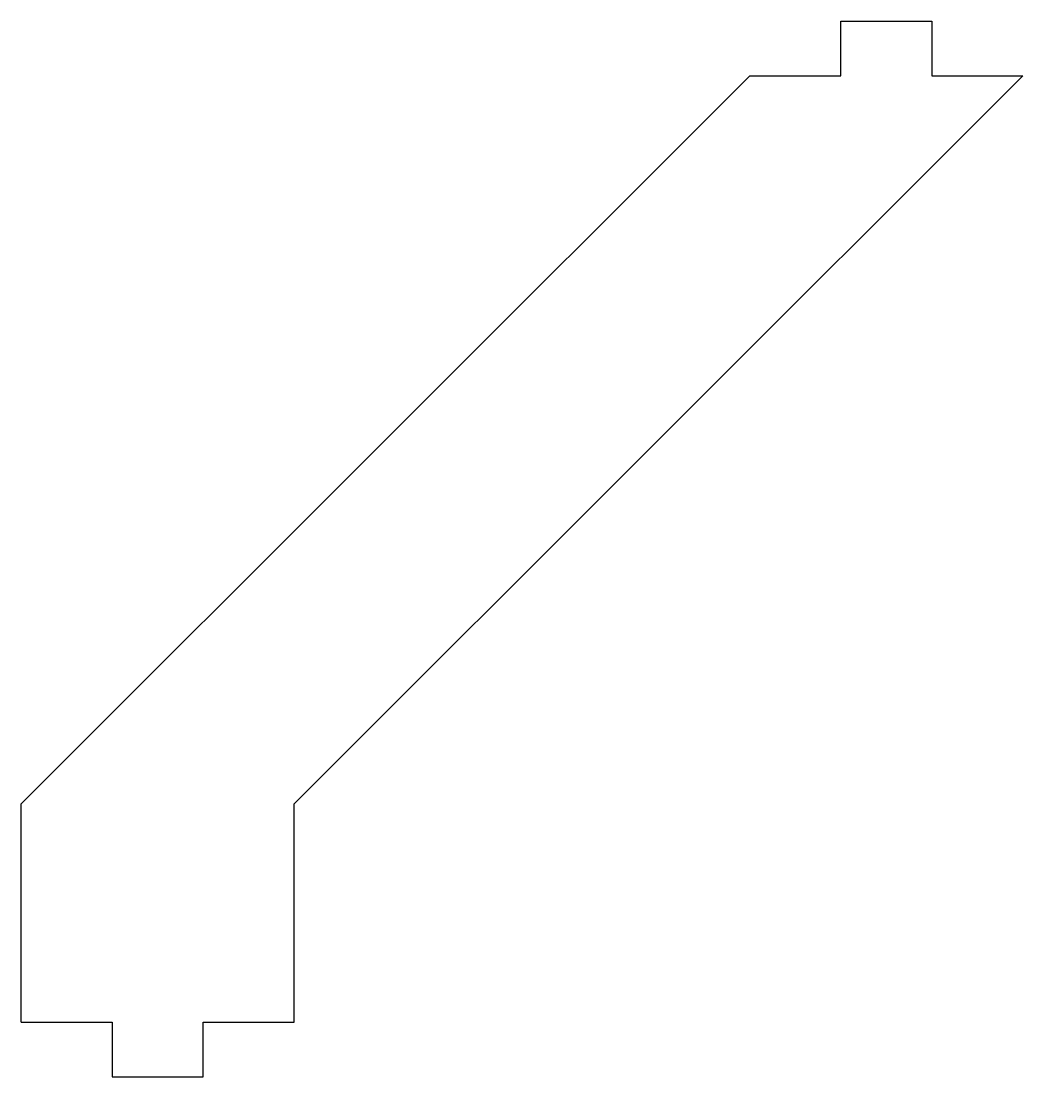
# Model space of a CAD drawing. Extents: x -73.2 to -18.2, y -15 to 43.
import ezdxf

# ---------------------------------------------------------------- set-up
doc = ezdxf.new("R2010")
doc.units = 0
doc.header["$MEASUREMENT"] = 0
doc.layers.add('MODELSKETCH_VISIBLE', color=7, linetype='CONTINUOUS')

msp = doc.modelspace()

# ---------------------------------------------------------------- linework, layer by layer
at = {"layer": 'MODELSKETCH_VISIBLE'}
for p, q in [((-28.198, 43), (-23.198, 43)), ((-28.198, 40), (-28.198, 43)), ((-23.198, 43), (-23.198, 40)), ((-73.198, 0), (-33.198, 40)), ((-18.198, 40), (-58.198, 0)), ((-33.198, 40), (-28.198, 40)), ((-23.198, 40), (-18.198, 40)), ((-73.198, -12), (-73.198, 0)), ((-58.198, -12), (-58.198, 0)), ((-73.198, -12), (-68.198, -12)), ((-68.198, -12), (-68.198, -15)), ((-63.198, -15), (-63.198, -12)), ((-63.198, -12), (-58.198, -12)), ((-68.198, -15), (-63.198, -15))]:
    msp.add_line(p, q, dxfattribs=at)

doc.saveas('drawing.dxf')
